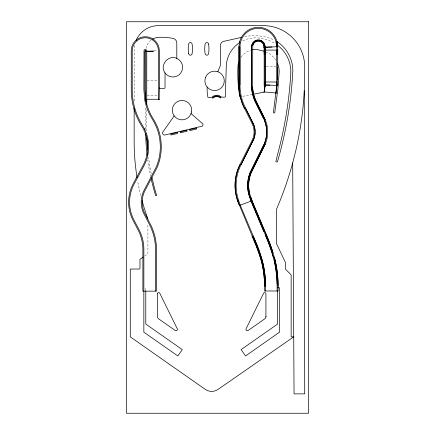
<?xml version="1.0" encoding="UTF-8"?>
<svg xmlns="http://www.w3.org/2000/svg" width="435" height="435" viewBox="0 0 435 435"><rect width="100%" height="100%" fill="white"/><g stroke="black" fill="none" stroke-linecap="round" stroke-linejoin="round"><path stroke-width="0.33" stroke-dasharray="2.17 1.63" d="M144.735 256.014L147.911 253.79L147.911 224.27M242.79 40.917L245.144 39.802A29.449 29.449 0 0 1 262.571 38.655L269.336 40.553L275.594 43.75M242.746 96.347L251.963 94.531M147.15 95.575L158.003 95.493M154.05 50.824L157.367 50.824M147.15 80.698L158.003 80.698M266.503 66.528L275.866 66.832M265.682 51.743L269.276 53.581L272.435 56.186A21.331 21.331 0 0 1 275.779 60.182M146.758 109.756L146.758 130.756M145.79 107.989L145.79 130.125M145.79 290.439L145.79 288.416A0.968 0.968 0 0 0 144.572 287.481M134.159 100.838L134.159 50.824A24.349 24.349 0 0 1 134.687 44.865M244.649 36.649A48.725 48.725 0 0 1 273.958 39.884M140.755 195.587A223.808 223.808 0 0 1 137.601 180.753M151.222 173.717A251.147 251.147 0 0 1 148.525 157.247M150.679 176.577A225.297 225.297 0 0 1 147.699 159.591M146.029 48.481A13.811 13.811 0 0 1 151.157 40.129M241.044 57.219A17.791 17.791 0 0 1 246.906 51.836L249.326 50.688A17.791 17.791 0 0 1 250.593 50.259"/><path stroke-width="0.65" d="M264.159 48.356L263.887 45.186A5.758 5.758 0 0 0 263.545 44.239M264.485 85.331L264.48 92.062L253.284 94.27M265.921 316.941L265.932 293.549A1.316 1.316 0 0 0 263.708 293.032L245.971 329.034A1.446 1.446 0 0 0 247.874 330.665L264.681 318.904A2.887 2.887 0 0 0 265.921 316.941L265.954 316.462M264.186 49.481L264.159 54.457C266.111 56.006 264.882 50.661 265.149 50.074L276.731 50.101C276.981 50.699 275.698 56.033 277.682 54.484L277.709 49.514M264.638 86.695L265.122 86.451L265.149 81.987L276.731 82.008L276.829 86.625M276.709 85.744L276.714 85.004M265.127 85.586L265.149 46.98L272.049 46.98M265.122 86.364L265.149 46.98M304.277 90.73A345.542 345.542 0 0 1 295.68 151.065L292.69 162.902L294.055 393.871L304.717 393.871L304.277 90.73L304.717 66.327A41.428 41.428 0 0 0 264.012 25.627L159.357 25.627A24.349 24.349 0 0 0 136.09 40.428M277.329 79.404L277.813 71.71A19.945 19.945 0 0 0 277.329 67.403M263.507 118.342L255.019 101.301A39.536 39.536 0 0 1 251.533 86.527L251.501 47.431L251.832 44.935A6.726 6.726 0 0 1 264.823 44.935L265.122 47.709L264.203 47.779M264.502 91.959L265.149 84.907L276.731 85.434L276.035 93.014M265.143 84.939L264.638 85.178M277.062 41.651C277.247 42.467 278.645 48.29 276.731 46.675A18.341 18.341 0 0 0 258.325 28.329A18.341 18.341 0 0 0 239.984 46.675L239.984 84.999A51.058 51.058 0 0 0 245.373 107.831L253.105 123.295A19.352 19.352 0 0 1 253.105 140.608L240.941 164.936A45.854 45.854 0 0 0 238.717 200.704M276.894 84.548L273.419 112.214A0.696 0.696 0 0 0 273.996 113.002A0.696 0.696 0 0 0 274.789 112.42L277.862 89.208L279.199 71.704A21.331 21.331 0 0 0 277.421 63.244M239.587 41.651L238.935 46.61L238.935 85.01A52.08 52.08 0 0 0 244.432 108.293L252.224 123.714M265.122 47.714L264.763 44.952A6.661 6.661 0 0 0 251.892 44.952L251.56 47.437L251.593 86.521A39.476 39.476 0 0 0 255.079 101.273L264.458 120.288A30.945 30.945 0 0 1 264.458 143.61L250.348 172.2A34.267 34.267 0 0 0 248.95 194.662L251.125 201.079L263.735 231.376M217.853 71.737L220.409 65.359L220.409 44.816A4.703 4.703 0 0 1 223.057 41.504L241.343 37.399M265.285 143.952L251.174 172.548A33.37 33.37 0 0 0 248.586 185.044M252.224 140.184L239.995 164.484A46.877 46.877 0 0 0 237.722 201.035L254.04 240.441A154.572 143.876 69.5 0 1 261.408 260.973L261.886 262.941A100.306 98.43 90 0 1 264.567 286.181L264.567 290.993L278.09 290.993L278.063 283.772A113.584 111.458 -90 0 0 275.056 259.869L274.458 257.422M240.887 164.908L253.05 140.581A19.292 19.292 0 0 0 254.17 137.819M174.201 115.851L162.608 132.36A2.338 2.338 0 0 0 164.457 135.095L202.433 126.106A2.121 2.121 0 0 0 202.944 124.046L191.019 113.519M143.153 257.123L139.978 259.347L139.972 268.33A0.859 0.859 0 0 1 139.271 269.031L130.282 269.037L130.282 336.869L205.336 389.423A11.071 11.071 0 0 0 218.038 389.423L293.717 336.869L291.151 336.869L291.151 274.849L286.018 269.722A2.257 2.257 0 0 1 285.333 268.069L285.333 262.256L276.611 243.839L276.611 208.958A345.542 345.542 0 0 0 292.69 162.902M159.134 99.832L159.362 87.941M238.657 200.725L240.316 205.233L239.31 205.537M265.546 290.993L265.54 286.176A101.252 99.359 90 0 0 262.838 262.718L262.349 260.717A155.54 144.779 69.5 0 0 254.937 240.049L240.234 205.189L252.028 200.736L250.614 196.729M146.72 51.488L145.796 51.482M146.72 51.667L145.796 51.727M265.149 47.431L276.731 46.675L276.703 86.391M264.719 47.752L264.159 47.703L264.186 46.877L264.159 85.684M277.633 85.76L277.323 85.76M265.149 85.124L269.966 85.129M146.764 99.267L158.389 99.267M159.362 99.43L158.389 99.43L158.389 50.813A13.083 13.083 0 0 0 145.312 37.731A13.083 13.083 0 0 0 132.229 50.813L132.229 89.577A66.299 66.299 0 0 0 132.811 98.718L133.284 101.736A66.299 66.299 0 0 0 141.919 124.464L142.854 126.019A41.015 41.015 0 0 1 144.366 128.755L144.822 129.69M264.496 66.463L265.834 66.506M263.588 91.872L276.959 93.101M240.109 96.864L239.734 96.603L239.402 94.515A147.373 147.373 0 0 1 237.967 79.942L237.869 77.501A147.373 147.373 0 0 1 237.88 67.735L238.119 64.63A17.791 17.791 0 0 1 238.717 62.02M265.078 51.439L257.21 49.568A17.791 17.791 0 0 0 252.545 49.791M256.835 41.113A5.758 5.758 0 0 0 252.762 45.186L252.561 86.483A38.514 38.514 0 0 0 255.954 100.876L265.35 119.924A31.913 31.913 0 0 1 265.35 143.974L251.24 172.575A33.299 33.299 0 0 0 249.88 194.401L251.936 200.687L266.443 235.047A167.421 155.839 69.5 0 1 273.066 252.778L275.099 260.233A112.018 109.919 -90 0 1 278.063 283.805L278.09 286.121M277.427 45.202L278.346 45.931A32.973 32.973 0 0 1 290.738 74.358A399.819 399.819 0 0 1 277.807 153.582L275.872 161.532A0.935 0.935 0 0 0 277.584 161.325A399.819 399.819 0 0 0 292.103 82.378L292.864 70.66L292.592 66.452A35.643 35.643 0 0 0 277.149 41.646M165.028 72.911C159.156 65.402 168.47 54.136 176.953 58.486A9.69 9.69 0 0 1 182.477 68.909L181.738 71.324A9.69 9.69 0 0 1 165.028 72.911L165.028 87.527A1.028 1.028 0 0 1 164.18 88.414L160.205 88.414A1.028 1.028 0 0 1 159.362 87.571L159.362 50.737L158.889 47.176A14.061 14.061 0 0 0 131.729 47.176L131.256 50.748L131.256 89.583A67.246 67.246 0 0 0 131.848 98.859L132.327 101.91A67.246 67.246 0 0 0 141.081 124.954L142.022 126.52A40.058 40.058 0 0 1 143.496 129.19L144.491 131.234A39.449 39.449 0 0 1 147.345 141.457L147.672 145.007A39.449 39.449 0 0 1 142.99 165.55L133.3 183.548A39.346 39.346 0 0 0 133.126 220.507L138.064 229.887A41.896 41.896 0 0 1 142.887 249.407L142.887 291.14L156.464 291.14L156.41 247.162A55.446 55.446 0 0 0 151.075 225.575L144.246 212.307A25.79 25.79 0 0 1 144.344 191.857L157.03 167.671A53.005 53.005 0 0 0 161.233 144.371L160.798 139.619A53.005 53.005 0 0 0 159.933 134.921M245.318 107.858L253.05 123.322A19.292 19.292 0 0 1 255.079 131.457M144.425 128.874L145.382 130.853A40.395 40.395 0 0 1 148.308 141.337L148.639 144.958A40.395 40.395 0 0 1 143.855 165.996L134.165 183.989A38.394 38.394 0 0 0 133.996 220.077L138.923 229.441A42.847 42.847 0 0 1 143.855 249.396L143.849 332.177L177.828 355.966L182.27 349.615L145.79 324.07L145.79 291.107M265.285 119.951L255.894 100.904A38.579 38.579 0 0 1 253.861 95.303M266.318 234.916L251.936 200.687M237.787 201.013L239.402 205.586M273.55 257.939L272.136 253.224A169.084 157.388 69.5 0 0 265.448 235.319M277.682 46.888L276.997 41.673A19.33 19.33 0 0 0 239.658 41.673M276.04 41.929L276.703 46.953M264.159 47.768L263.822 45.202A5.688 5.688 0 0 0 252.833 45.202M145.796 51.629L145.638 50.623L145.121 50.487L144.822 51.64L144.822 89.469L145.681 99.495A53.701 53.701 0 0 0 151.434 115.759L153.658 119.543A53.413 53.413 0 0 1 155.616 123.094L156.964 125.862A53.005 53.005 0 0 1 159.797 134.344M277.709 46.572L277.682 85.711M277.584 291.107L277.584 324.07L241.099 349.615L245.547 355.966L279.52 332.177L279.52 288.416A0.968 0.968 0 0 0 277.709 287.932M277.122 290.993L277.1 283.789A112.638 110.528 -90 0 0 274.115 260.087M239.924 46.675L239.924 84.999M239.005 46.616L239.005 85.004A52.015 52.015 0 0 0 244.497 108.261M176.8 58.437L176.8 43.043A4.752 4.752 0 0 0 172.923 38.372L172.494 38.291A68.719 68.719 0 0 0 159.357 37.252A13.811 13.811 0 0 0 152.625 39.145M155.485 291.14L155.442 247.2A54.478 54.478 0 0 0 150.2 225.993L143.354 212.682A26.758 26.758 0 0 1 143.458 191.471L156.138 167.29A52.037 52.037 0 0 0 160.27 144.415L159.841 139.749A52.037 52.037 0 0 0 156.073 126.242L154.751 123.529A52.461 52.461 0 0 0 152.832 120.044L150.586 116.227A54.669 54.669 0 0 1 144.73 99.669L143.855 89.474L144.001 50.465A1.354 1.354 0 0 1 146.617 50.465L146.764 51.575L153.604 51.129L146.764 51.129L146.758 104.335M145.79 50.824L145.79 101.284M145.79 133.474L145.79 137.503A225.297 225.297 0 0 0 147.155 155.311M134.159 108.271L134.159 141.386A223.808 223.808 0 0 0 137.052 177.502M147.911 218.903A223.808 223.808 0 0 1 142.087 200.693M207.207 87.136A36.948 36.948 0 0 0 207.914 97.304A9.787 9.787 0 0 0 211.791 97.304A6.965 6.965 0 0 1 221.426 96.989A9.787 9.787 0 0 0 225.303 96.989L226.254 67.294A29.449 29.449 0 0 1 240.055 42.347M151.967 177.35A251.147 251.147 0 0 0 155.322 191.161C155.284 191.612 157.823 196.897 155.665 195.647A225.297 225.297 0 0 1 151.211 178.981M147.683 149.879A251.147 251.147 0 0 1 146.758 137.531M249.815 194.418A33.37 33.37 0 0 1 248.592 186.158M237.787 201.013A46.811 46.811 0 0 1 240.06 164.512M252.991 235.857A158.269 147.318 69.5 0 1 262.37 260.978A99.892 98.022 90 0 1 265.546 286.187M257.324 41.004A5.758 5.758 0 0 1 259.325 41.004M259.815 41.113A5.758 5.758 0 0 1 262.397 42.603M262.735 42.973A5.758 5.758 0 0 1 263.311 43.794M252.077 236.227A157.742 146.829 69.5 0 1 261.435 261.272A98.75 96.902 -90 0 1 264.567 286.192M266.557 235.471A170.33 158.547 69.5 0 1 271.549 248.38M271.744 248.95A170.33 158.547 69.5 0 1 272.875 252.382M253.735 94.825A38.579 38.579 0 0 1 252.512 86.984M252.164 123.747A18.33 18.33 0 0 1 252.164 140.157M255.079 132.447A19.292 19.292 0 0 1 254.317 137.346M264.398 120.316A30.885 30.885 0 0 1 264.398 143.588L250.294 172.178A34.327 34.327 0 0 0 248.891 194.679L251.049 201.035L265.557 235.433A166.518 154.996 69.5 0 1 272.141 253.067L274.153 260.407A111.257 109.174 90 0 1 277.1 283.821M220.915 97.619L220.523 98A5.606 5.606 0 0 0 212.764 98.25L212.345 97.848A6.188 6.188 0 0 1 220.909 97.565L220.915 97.619M157.443 293.549L157.416 316.462A2.887 2.887 0 0 0 158.688 318.904L175.501 330.665A1.446 1.446 0 0 0 177.398 329.034L159.667 293.032A1.316 1.316 0 0 0 157.443 293.549M205.467 77.604L204.934 80.078A9.69 9.69 0 0 0 217.962 89.947A9.69 9.69 0 0 0 221.404 73.966A9.69 9.69 0 0 0 205.467 77.604M191.536 111.947L190.748 114.351A9.69 9.69 0 0 1 175.702 117.526L174.016 115.645A9.69 9.69 0 0 1 180.008 100.686A9.69 9.69 0 0 1 191.536 111.947M177.371 132.512L170.77 134.067A1.142 1.142 0 0 0 170.993 135.008L177.594 133.453A1.066 1.066 0 0 0 177.371 132.512M186.805 130.293L180.204 131.843A1.066 1.066 0 0 0 180.427 132.789L187.028 131.234A1.066 1.066 0 0 0 186.805 130.293M196.239 128.075L189.638 129.625A1.142 1.142 0 0 0 189.861 130.571L196.462 129.016A1.066 1.066 0 0 0 196.239 128.075M308.589 21.75L126.411 21.75L126.411 413.25L308.589 413.25L308.589 21.75M188.621 53.728A1.767 1.767 0 0 0 192.112 53.728A30.477 30.477 0 0 0 192.112 44.038A1.767 1.767 0 0 0 188.621 44.038A30.477 30.477 0 0 0 188.621 53.728M208.582 44.038A1.767 1.767 0 0 0 205.097 44.038A30.477 30.477 0 0 0 205.097 53.728A1.767 1.767 0 0 0 208.582 53.728A30.477 30.477 0 0 0 208.582 44.038"/></g></svg>
